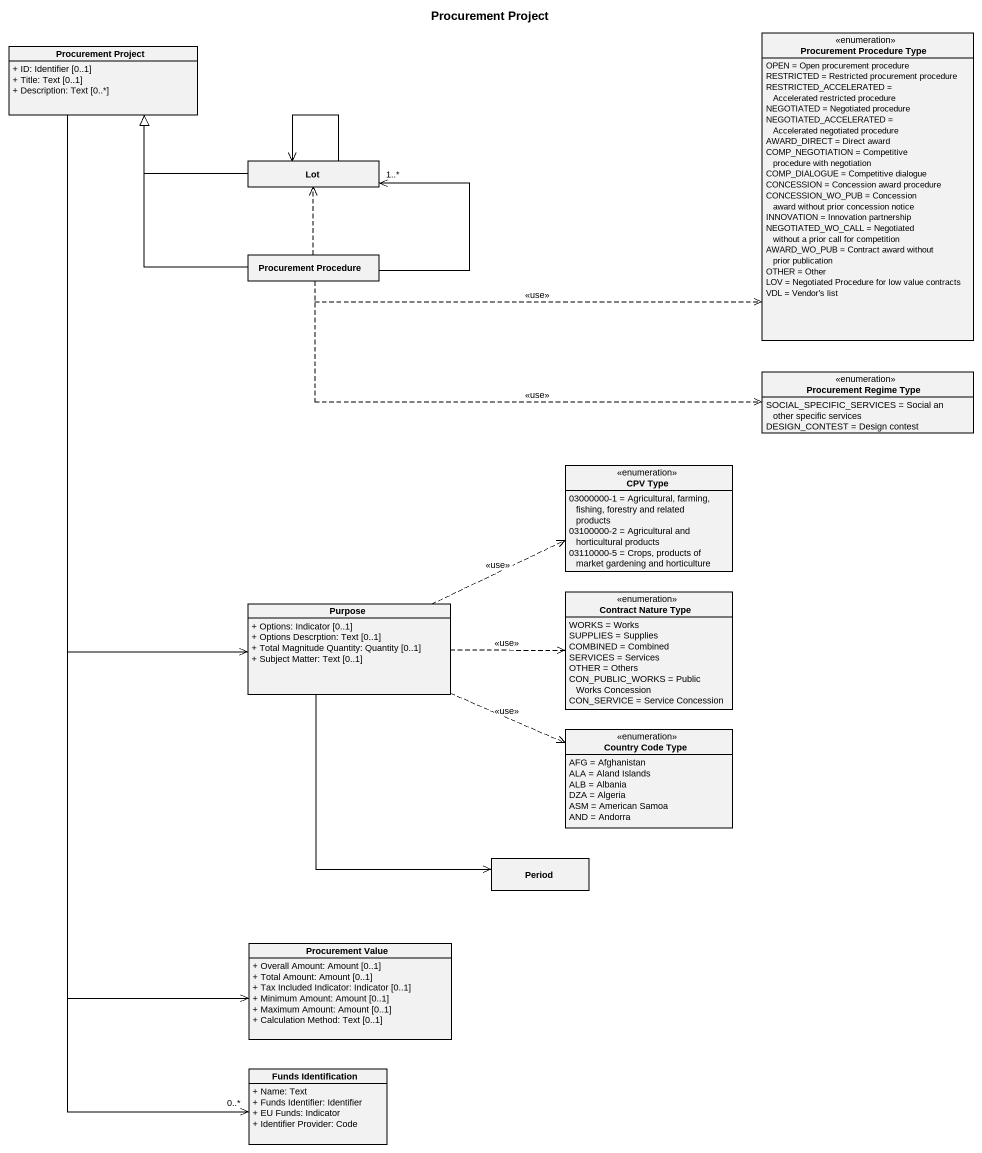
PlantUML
@startuml
title Procurement Project
hide circle
hide empty members
skinparam classAttributeIconSize 0
class "Procurement Project" as Procurement_Project {
  + ID: Identifier [0..1]
  + Title: Text [0..1]
  + Description: Text [0..*]
}
enum "Procurement Procedure Type" as Procurement_Procedure_Type {
  OPEN = Open procurement procedure
  RESTRICTED = Restricted procurement procedure
  RESTRICTED_ACCELERATED = Accelerated restricted procedure
  NEGOTIATED = Negotiated procedure
  NEGOTIATED_ACCELERATED = Accelerated negotiated procedure
  AWARD_DIRECT = Direct award
  COMP_NEGOTIATION = Competitive procedure with negotiation
  COMP_DIALOGUE = Competitive dialogue
  CONCESSION = Concession award procedure
  CONCESSION_WO_PUB = Concession award without prior concession notice
  INNOVATION = Innovation partnership
  NEGOTIATED_WO_CALL = Negotiated without a prior call for competition
  AWARD_WO_PUB = Contract award without prior publication
  OTHER = Other
  LOV = Negotiated Procedure for low value contracts
  VDL = Vendor's list
}
class Lot
class "Procurement Procedure" as Procurement_Procedure
enum "Procurement Regime Type" as Procurement_Regime_Type {
  SOCIAL_SPECIFIC_SERVICES = Social an other specific services
  DESIGN_CONTEST = Design contest
}
enum "CPV Type" as CPV_Type {
  03000000-1 = Agricultural, farming, fishing, forestry and related products
  03100000-2 = Agricultural and horticultural products
  03110000-5 = Crops, products of market gardening and horticulture
}
class Purpose {
  + Options: Indicator [0..1]
  + Options Descrption: Text [0..1]
  + Total Magnitude Quantity: Quantity [0..1]
  + Subject Matter: Text [0..1]
}
enum "Contract Nature Type" as Contract_Nature_Type {
  WORKS = Works
  SUPPLIES = Supplies
  COMBINED = Combined
  SERVICES = Services
  OTHER = Others
  CON_PUBLIC_WORKS = Public Works Concession
  CON_SERVICE = Service Concession
}
enum "Country Code Type" as Country_Code_Type {
  AFG = Afghanistan
  ALA = Aland Islands
  ALB = Albania
  DZA = Algeria
  ASM = American Samoa
  AND = Andorra
}
class Period
class "Procurement Value" as Procurement_Value {
  + Overall Amount: Amount [0..1]
  + Total Amount: Amount [0..1]
  + Tax Included Indicator: Indicator [0..1]
  + Minimum Amount: Amount [0..1]
  + Maximum Amount: Amount [0..1]
  + Calculation Method: Text [0..1]
}
class "Funds Identification" as Funds_Identification {
  + Name: Text
  + Funds Identifier: Identifier
  + EU Funds: Indicator
  + Identifier Provider: Code
}
Procurement_Project --> Purpose
Procurement_Project --> Procurement_Value
Procurement_Project --> "0..*" Funds_Identification
Lot -left-|> Procurement_Project
Lot --> Lot
Procurement_Procedure -up-|> Procurement_Project
Procurement_Procedure .right.> Procurement_Procedure_Type : <<use>>
Procurement_Procedure .up.> Lot
Procurement_Procedure -up-> "1..*" Lot
Procurement_Procedure .right.> Procurement_Regime_Type : <<use>>
Purpose .right.> CPV_Type : <<use>>
Purpose .right.> Contract_Nature_Type : <<use>>
Purpose .right.> Country_Code_Type : <<use>>
Purpose --> Period
@enduml
